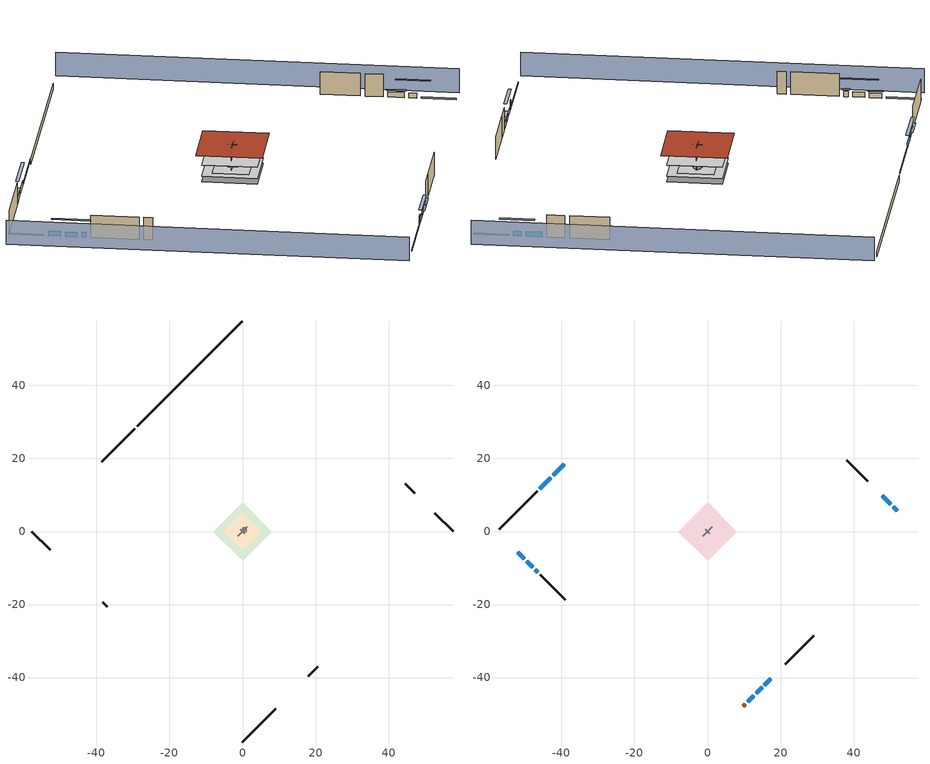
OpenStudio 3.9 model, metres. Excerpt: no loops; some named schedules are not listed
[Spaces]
garage 1
 floor foundation (Slab1 construction): -5.17,0 0,5.17 5.17,0 0,-5.17 z0
 wall outside (Wall1 construction): 47.16,10.49 44.57,13.08 z0.3:5.18
 wall outside (Wall2 construction): 18.03,-39.62 20.62,-37.04 z0.3:5.18
 wall outside (Wall9 construction): -38.31,-19.34 -37.02,-20.63 z0.3:5.18
 wall to conditioned space 1 (Wall5 construction Reversed): 1.29,1.29 -1.29,-1.29 z0.3:5.18
 wall to conditioned space 1 (Wall6 construction Reversed): -0.65,0.65 0.65,-0.65 z0.3:5.18
crawlspace - unvented 1
 floor foundation (Slab2 construction): -7.97,0 0,7.97 7.97,0 0,-7.97 z-0.91
 wall outside (RimJoist1 construction): -29.49,28.16 -38.57,19.08 z0.3:0.61
 wall outside (RimJoist2 construction): 57.65,0 52.61,5.04 z0.3:0.61
 wall outside (RimJoist3 construction): 0,-57.65 9.07,-48.58 z0.3:0.61
 wall outside (RimJoist4 construction): -57.65,0 -52.61,-5.04 z0.3:0.61
 wall foundation (FoundationWall1 construction): 0,57.65 -28.84,28.81 z-0.91:0.3
central ac and furnace airloop ret air space
 floor adiabatic (AdiabaticConst): 0,0 0,1 1,1 1,0 z0
 wall adiabatic (AdiabaticConst): 0,1 0,0 1,0 1,1 0,1 z0:1
 ceiling adiabatic (AdiabaticConst): 1,0 1,1 0,1 0,0 z1
conditioned space 1
 floor to crawlspace - unvented 1 (Floor1 construction): -7.97,0 0,7.97 7.97,0 0,-7.97 z0.3
 floor to garage 1 (Floor2 construction): -5.17,0 0,5.17 5.17,0 0,-5.17 z0.3
 floor adiabatic (AdiabaticFloorConstruction): -7.97,0 0,7.97 7.97,0 0,-7.97 z2.74
 wall outside (Wall3 construction): -46.64,11.01 -57,0.66 z0.3:5.18
 wall outside (Wall4 construction): 43.91,13.74 38.16,19.49 z0.3:5.18
 wall outside (Wall7 construction): 21.27,-36.38 29.08,-28.57 z0.3:5.18
 wall outside (Wall8 construction): -45.86,-11.79 -38.97,-18.68 z0.3:5.18
 wall outside (AdiabaticWallConstruction): -39.22,18.43 -42.28,15.37 / -42.93,14.72 -45.99,11.67 / 50.18,7.47 47.81,9.84 / 15.59,-42.06 17.37,-40.28 z0.3:1.43; 51.95,5.7 50.84,6.82 z0.3:1.34; 11.03,-46.62 12.71,-44.94 z0.3:1.37; 13.37,-44.29 14.93,-42.72 z0.3:1.31; -49.55,-8.1 -47.81,-9.84 / -51.95,-5.7 -50.21,-7.44 z0.3:1.4; -47.15,-10.5 -46.52,-11.13 z0.3:1.49
 wall outside (AdiabaticWallConstruction 1): 9.73,-47.92 10.38,-47.27 z0.3:2.34
 window (WindowConstruction): -39.22,18.43 -42.28,15.38 z0.3:1.43
 window (WindowConstruction 1): -42.93,14.72 -45.99,11.67 z0.3:1.43
 window (WindowConstruction 2): 51.95,5.7 50.84,6.82 z0.3:1.34
 window (WindowConstruction 3): 50.18,7.47 47.81,9.84 z0.3:1.43
 window (WindowConstruction 4): 11.03,-46.62 12.71,-44.94 z0.3:1.37
 window (WindowConstruction 5): 13.37,-44.29 14.93,-42.72 z0.3:1.31
 window (WindowConstruction 6): 15.59,-42.06 17.37,-40.28 z0.3:1.43
 window (WindowConstruction 7): -49.55,-8.1 -47.81,-9.84 z0.3:1.4
 window (WindowConstruction 8): -47.15,-10.5 -46.52,-11.13 z0.3:1.49
 window (WindowConstruction 9): -51.95,-5.7 -50.21,-7.44 z0.3:1.4
 door (Door): 9.73,-47.92 10.38,-47.28 z0.3:2.34
 ceiling adiabatic (AdiabaticFloorConstruction): 0,-7.97 7.97,0 0,7.97 -7.97,0 z2.74
 roof outside (Roof1 construction): 0,9.5 -9.5,0 0,-9.5 9.5,0 z5.18
shading: -60.89,-3.23 -3.23,-60.89 / 60.89,3.23 3.23,60.89 z0:5.18; -44.22,13.44 -37.29,20.37 -37.72,20.8 -44.65,13.87 z4.18; -46.2,11.45 -42.72,14.93 -43.15,15.36 -46.63,11.88 z1.74; 48.9,8.76 53.89,3.76 54.32,4.19 49.33,9.19 z4.08; 47.6,10.05 50.39,7.26 50.83,7.69 48.03,10.48 z1.74; 14.65,-43 9.09,-48.56 9.53,-48.99 15.08,-43.43 z4.11; 15.15,-42.5 13.15,-44.5 13.58,-44.93 15.58,-42.93 z1.62; 17.59,-40.06 15.37,-42.28 15.81,-42.71 18.02,-40.5 z1.74; -45.87,-11.78 -51.49,-6.16 -51.92,-6.59 -46.3,-12.21 z4.15; -46.3,-11.35 -47.37,-10.28 -47.8,-10.71 -46.73,-11.78 z1.8; -49.99,-7.66 -52.17,-5.48 -52.6,-5.92 -50.43,-8.09 z1.71
[Site]
Portland Intl Arpt_OR: Latitude {deg}=45.59; Longitude {deg}=-122.6; Time Zone {hr}=-8; Elevation {m}=33; Terrain=Suburbs; Keep Site Location Information=Yes
[Site:GroundTemperature:Shallow]
10.2558, 8.96328, 8.85977, 9.47314, 11.9355, 14.3863, 16.5111, 17.8571, 17.9714, 16.8767, 14.8061, 12.4304
[Site:WaterMainsTemperature]
Calculation Method=Schedule; Temperature Schedule=mains temperature schedule
[Building]
Building 1
[Material] Roughness=Rough
Name | Thickness {m} | Conductivity {W/m-K} | Density {kg/m3} | Specific Heat {J/kg-K} | Thermal Absorptance | Solar Absorptance | Visible Absorptance
asphalt or fiberglass shingles | 0.00635 | 0.162714 | 1121.4 | 1465.45 | 0.9 | 0.85 | 0.85
roof rigid ins; wall rigid ins | 0.051816 | 0.029427 | 32.04 | 1214.23 | 0.9 | 0.7 | 0.7
osb sheathing 0.75 in. | 0.01905 | 0.115458 | 512.64 | 1214.23 | 0.9 | 0.7 | 0.7
roof stud and cavity | 0.2032 | 0.133729 | 78.34581 | 1123.46 | 0.9 | 0.7 | 0.7
gypsum board | 0.0127 | 0.160291 | 801 | 837.4 | 0.9 | 0.6 | 0.6
vinyl siding | 0.009525 | 0.089435 | 177.822 | 1046.75 | 0.9 | 0.5 | 0.5
osb sheathing 0.5 in. | 0.0127 | 0.115458 | 512.64 | 1214.23 | 0.9 | 0.7 | 0.7
wall stud and cavity | 0.1397 | 0.419005 | 139.0536 | 1170.24 | 0.9 | 0.6 | 0.6
wall stud and cavity 1 | 0.1397 | 0.230397 | 139.0536 | 1170.24 | 0.9 | 0.7 | 0.7
wall rigid ins 1; wall rigid ins 2 | 0.051816 | 0.029427 | 32.04 | 1214.23
wall stud and cavity 2 | 0.1397 | 0.222524 | 139.0536 | 1170.24 | 0.9 | 0.7 | 0.7
rim joist stud and cavity | 0.0508 | 0.178289 | 50.32683 | 1063.81 | 0.9 | 0.6 | 0.6
floor stud and cavity | 0.1397 | 0.923637 | 92.3553 | 1139.71 | 0.9 | 0.7 | 0.7
floor covering | 0.0127 | 0.0433444 | 54.468 | 1339.84 | 0.9 | 0.6 | 0.6
concrete 4.0 in. | 0.1016 | 1.803125 | 2242.8 | 837.4 | 0.9 | 0.7 | 0.7
concrete 8.0 in. | 0.2032 | 1.803125 | 2242.8 | 837.4 | 0.9 | 0.7 | 0.7
soil 0.5 in. | 0.0127 | 1.3848 | 1842.3 | 418.7 | 0.9 | 0.7 | 0.7
wood siding; wood siding 1 | 0.0254 | 0.102417 | 544.68 | 1172.36
wall rigid ins 3; floor rigid ins | 0.512978 | 0.029427 | 32.04 | 1214.23 | 0.9 | 0.7 | 0.7
wall stud and cavity 3 | 0.0889 | 0.380278 | 52.3479 | 1209.89 | 0.9 | 0.7 | 0.7
door material | 0.04445 | 0.0612267 | 512.64 | 1214.23 | 0.9 | 0.7 | 0.7
floor stud and cavity 1 | 0.1397 | 1.75129 | 37.0049 | 1207.88 | 0.9 | 0.7 | 0.7
wall stud and cavity 4 | 0.0889 | 0.391764 | 83.0341 | 1211.67 | 0.9 | 0.7 | 0.7
furniture material conditioned space 1; furniture material garage 1 | 0.1524 | 0.115458 | 640.8 | 1214.23 | 0.9 | 0.6 | 0.6
[Construction]
Roof1 construction: asphalt or fiberglass shingles, roof rigid ins, osb sheathing 0.75 in., roof stud and cavity, gypsum board
Wall1 construction; Wall2 construction; Wall9 construction: vinyl siding, osb sheathing 0.5 in., wall stud and cavity
Wall3 construction; Wall4 construction: vinyl siding, wall rigid ins, osb sheathing 0.5 in., wall stud and cavity 1, gypsum board
Wall5 construction Reversed: gypsum board, wall stud and cavity 2, osb sheathing 0.5 in., wall rigid ins 1
Wall6 construction Reversed: gypsum board, wall stud and cavity 2, osb sheathing 0.5 in., wall rigid ins 2
Wall7 construction; Wall8 construction: vinyl siding, wall rigid ins 2, osb sheathing 0.5 in., wall stud and cavity 1, gypsum board
RimJoist1 construction; RimJoist2 construction; RimJoist3 construction; RimJoist4 construction: vinyl siding, rim joist stud and cavity
Floor1 construction; Floor2 construction: floor stud and cavity, osb sheathing 0.75 in., floor covering
Slab1 construction: concrete 4.0 in.
FoundationWall1 construction: concrete 8.0 in.
Slab2 construction: soil 0.5 in.
WindowConstruction; WindowConstruction 1; WindowConstruction 2; WindowConstruction 3; WindowConstruction 4; WindowConstruction 5; WindowConstruction 6; WindowConstruction 7; WindowConstruction 8; WindowConstruction 9: WindowMaterial
AdiabaticWallConstruction: wood siding, wall rigid ins 3, wall stud and cavity 3, gypsum board
Door: door material
AdiabaticWallConstruction 1: wood siding 1, wall rigid ins 3, wall stud and cavity 3, gypsum board
AdiabaticFloorConstruction: floor stud and cavity 1, floor rigid ins, osb sheathing 0.75 in., floor covering
PartitionWallConstruction: gypsum board, wall stud and cavity 4, gypsum board
furniture construction conditioned space 1: furniture material conditioned space 1
furniture construction garage 1: furniture material garage 1
AdiabaticConst: Adiabatic
[WindowMaterial:SimpleGlazingSystem]
WindowMaterial: U-Factor {W/m2-K}=2.15764; Solar Heat Gain Coefficient=0.44
[Material:NoMass]
Adiabatic: Roughness=Rough; Thermal Resistance {m2-K/W}=176.1
[ThermalZone] Multiplier=1; Use Ideal Air Loads=No
Name | Volume {m3} | Thermostat
conditioned space | 749.83 | conditioned space temperature setpoint
garage | 130.484
crawlspace - unvented | 154.837
central ac and furnace airloop ret air zone | 1
[Sizing:Zone] Zone Cooling Design Supply Air Temperature Input Method=SupplyAirTemperature; Zone Cooling Design Supply Air Temperature {C}=14; Zone Cooling Design Supply Air Temperature Difference {deltaC}=11.11; Zone Heating Design Supply Air Temperature Input Method=SupplyAirTemperature; Zone Heating Design Supply Air Temperature {C}=40; Zone Heating Design Supply Air Temperature Difference {deltaC}=11.11; Zone Cooling Design Supply Air Humidity Ratio {kg-H2O/kg-air}=0.0085; Zone Heating Design Supply Air Humidity Ratio {kg-H2O/kg-air}=0.008; Cooling Design Air Flow Method=DesignDay; Heating Design Air Flow Method=DesignDay; Account for Dedicated Outdoor Air System=No; Dedicated Outdoor Air System Control Strategy=NeutralSupplyAir; Dedicated Outdoor Air Low Setpoint Temperature for Design {C}=autosize; Dedicated Outdoor Air High Setpoint Temperature for Design {C}=autosize; Zone Load Sizing Method=Sensible Load Only No Latent Load; Zone Latent Cooling Design Supply Air Humidity Ratio Input Method=HumidityRatioDifference; Zone Cooling Design Supply Air Humidity Ratio Difference {kgWater/kgDryAir}=0.005; Zone Latent Heating Design Supply Air Humidity Ratio Input Method=HumidityRatioDifference; Zone Humidification Design Supply Air Humidity Ratio Difference {kgWater/kgDryAir}=0.005; Sizing Option=Coincident
garage; crawlspace - unvented; central ac and furnace airloop ret air zone
[Space]
Name | Thermal Zone | Volume {m3}
conditioned space 1 | conditioned space | 749.83
garage 1 | garage | 130.484
crawlspace - unvented 1 | crawlspace - unvented | 154.837
central ac and furnace airloop ret air space | central ac and furnace airloop ret air zone
[ThermostatSetpoint:DualSetpoint]
conditioned space temperature setpoint: Heating Setpoint Temperature Schedule=heating setpoint; Cooling Setpoint Temperature Schedule=cooling setpoint; Temperature Difference Between Cutout And Setpoint {deltaC}=0
[Foundation:Kiva] Wall Depth Below Slab {m}=0.2032
Name | Initial Indoor Air Temperature {C} | Wall Height Above Grade {m}
Foundation Kiva 1 | 13.4258 | 0.1016
Foundation Kiva 2 | 8.30085 | 0.3048
[Foundation:Kiva:Settings]
Soil Conductivity {W/m-K}=1.3848; Soil Density {kg/m3}=1842.3; Soil Specific Heat {J/kg-K}=418.7; Ground Solar Absorptivity=0.9; Ground Thermal Absorptivity=0.9; Ground Surface Roughness {m}=0.03; Far-Field Width {m}=40; Deep-Ground Boundary Condition=ZeroFlux; Deep-Ground Depth {m}=40; Minimum Cell Dimension {m}=0.2; Maximum Cell Growth Coefficient=3; Simulation Timestep=Timestep
[SurfaceProperty:ExposedFoundationPerimeter] Exposed Perimeter Calculation Method=TotalExposedPerimeter
Name | Total Exposed Perimeter {m}
Slab1 | 18.288
Slab2 | 40.78224
[SurfaceProperty:IncidentSolarMultiplier] Incident Solar Multiplier=1; Incident Solar Multiplier Schedule=trans schedule winter=0.85 summer=0.7
Window1; Window2; Window3; Window4; Window5; Window6; Window7; Window8; Window9; Window10
[InternalMass:Definition] Design Level Calculation Method=SurfaceArea
Name | Construction | Surface Area {m2}
partition wall mass | PartitionWallConstruction | 307.509
furniture mass conditioned space 1 | furniture construction conditioned space 1 | 123.004
furniture mass garage 1 | furniture construction garage 1 | 5.35122
[InternalMass] Multiplier=1
Name | Internal Mass Definition | Space or SpaceType
partition wall mass | partition wall mass | conditioned space 1
furniture mass conditioned space 1 | furniture mass conditioned space 1 | conditioned space 1
furniture mass garage 1 | furniture mass garage 1 | garage 1
[Fan:SystemModel]
central ac and furnace supply fan: Availability Schedule=Always On Discrete; Design Maximum Air Flow Rate {m3/s}=0.480442; Speed Control Method=Discrete; Electric Power Minimum Flow Rate Fraction=0.2; Design Pressure Rise {Pa}=500; Motor Efficiency=1; Motor In Air Stream Fraction=1; Design Electric Power Consumption {W}=autosize; Design Power Sizing Method=PowerPerFlow; Electric Power Per Unit Flow Rate {W/(m3/s)}=794.58; Electric Power Per Unit Flow Rate Per Unit Pressure {W-s/m3-Pa}=1.66667; Fan Total Efficiency=0.7; Motor Loss Radiative Fraction=0; Speed Flow Fraction 1=0.86051; Speed Electric Power Fraction 1=0.63719; Speed Flow Fraction 2=1; Speed Electric Power Fraction 2=1
[EnergyManagementSystem:Sensor]
Name | Output Variable or Output Meter Index Key | Output Variable or Output Meter
central_ac_and_furnace_supply_fan_s; central_ac_and_furnace_supply_fan_s_1 | central ac and furnace supply fan | Fan Electricity Energy
water_heater_amb_temp; fridge_tin_s_1 | garage | Zone Mean Air Temperature
water_heater_amb_rh | garage | Zone Air Relative Humidity
water_heater_T_set | water heater setpoint | Schedule Value
out_pb_s |  | Site Outdoor Air Barometric Pressure
out_wt_s |  | Site Outdoor Air Humidity Ratio
site_vw_s |  | Site Wind Speed
hvac_availability_schedule_s | hvac availability schedule | Schedule Value
cool_season | cooling season schedule | Schedule Value
central_ac_and_furnace_airloop_Fan_RTF_s | central ac and furnace supply fan | Fan Runtime Fraction Speed 1
central_ac_and_furnace_airloop_Fan_RTF_s_1 | central ac and furnace supply fan | Fan Runtime Fraction Speed 2
central_ac_and_furnace_airloop_AH_MFR_s | Node 8 | System Node Mass Flow Rate
central_ac_and_furnace_airloop_AH_VFR_s | Node 8 | System Node Current Density Volume Flow Rate
central_ac_and_furnace_airloop_AH_Tout_s | Node 8 | System Node Temperature
central_ac_and_furnace_airloop_AH_Wout_s | Node 8 | System Node Humidity Ratio
central_ac_and_furnace_airloop_RA_T_s | Node 11 | System Node Temperature
central_ac_and_furnace_airloop_Ra_W_s | Node 11 | System Node Humidity Ratio
central_ac_and_furnace_airloop_0_DZ_T_s | crawlspace - unvented | Zone Air Temperature
central_ac_and_furnace_airloop_0_DZ_W_s | crawlspace - unvented | Zone Mean Air Humidity Ratio
natural_vent_s | natural vent schedule | Schedule Value
htg_sp_s | heating setpoint | Schedule Value
clg_sp_s | cooling setpoint | Schedule Value
mech_vent_range_fan_0_sch_s | mech vent range fan 0 schedule | Schedule Value
mech_vent_bath_fan_0_sch_s | mech vent bath fan 0 schedule | Schedule Value
clothes_dryer_exhaust_0_sch_s | clothes_dryer | Schedule Value
htg_load_cond |  | Heating:EnergyTransfer:Zone:CONDITIONED SPACE
clg_load_cond |  | Cooling:EnergyTransfer:Zone:CONDITIONED SPACE
htg_load_duct |  | Heating:EnergyTransfer:Zone:CENTRAL AC AND FURNACE AIRLOOP RET AIR ZONE
clg_load_duct |  | Cooling:EnergyTransfer:Zone:CENTRAL AC AND FURNACE AIRLOOP RET AIR ZONE
s_conv | Floor1 | Surface Inside Face Convection Heat Gain Energy
s_ig | Floor1 | Surface Inside Face Internal Gains Radiation Heat Gain Energy
s_sol | Floor1 | Surface Inside Face Solar Radiation Heat Gain Energy
s_lgt | Floor1 | Surface Inside Face Lights Radiation Heat Gain Energy
s_surf | Floor1 | Surface Inside Face Net Surface Thermal Radiation Heat Gain Energy
s_conv_1 | Floor2 | Surface Inside Face Convection Heat Gain Energy
s_ig_1 | Floor2 | Surface Inside Face Internal Gains Radiation Heat Gain Energy
s_sol_1 | Floor2 | Surface Inside Face Solar Radiation Heat Gain Energy
s_lgt_1 | Floor2 | Surface Inside Face Lights Radiation Heat Gain Energy
s_surf_1 | Floor2 | Surface Inside Face Net Surface Thermal Radiation Heat Gain Energy
s_conv_2 | inferred conditioned ceiling | Surface Inside Face Convection Heat Gain Energy
s_ig_2 | inferred conditioned ceiling | Surface Inside Face Internal Gains Radiation Heat Gain Energy
s_sol_2 | inferred conditioned ceiling | Surface Inside Face Solar Radiation Heat Gain Energy
s_lgt_2 | inferred conditioned ceiling | Surface Inside Face Lights Radiation Heat Gain Energy
s_surf_2 | inferred conditioned ceiling | Surface Inside Face Net Surface Thermal Radiation Heat Gain Energy
s_conv_3 | inferred conditioned floor | Surface Inside Face Convection Heat Gain Energy
s_ig_3 | inferred conditioned floor | Surface Inside Face Internal Gains Radiation Heat Gain Energy
s_sol_3 | inferred conditioned floor | Surface Inside Face Solar Radiation Heat Gain Energy
s_lgt_3 | inferred conditioned floor | Surface Inside Face Lights Radiation Heat Gain Energy
s_surf_3 | inferred conditioned floor | Surface Inside Face Net Surface Thermal Radiation Heat Gain Energy
[ElectricEquipment:Definition] Design Level Calculation Method=EquipmentLevel
Name | Design Level {W} | Fraction Latent | Fraction Radiant | Fraction Lost
ceiling fan | 18.1684 | 0 | 0.558 | 0
clothes washer | 318.075 | 0.03 | 0.162 | 0.7
clothes dryer | 6104.61 | 0.015 | 0.081 | 0.85
dishwasher | 465.043 | 0.3 | 0.18 | 0.4
fridge | 43.7215 | 0 | 0.6 | 0
fridge 2 | 90.9498 | 0 | 0.6 | 0
cooking range | 69.6214 | 0.16 | 0.384 | 0.2
misc tv | 632.194 | 0 | 0.6 | 0
misc plug loads | 540.067 | 0.021 | 0.558 | 0.049
whole house fan; mech vent house fan | 0 | 0 | 0 | 1
mech vent house fan cfis | 0 | 0 | 0 | 0
mech vent range fan 0 | 30 | 0 | 0 | 1
mech vent bath fan 0 | 45 | 0 | 0 | 1
[ElectricEquipment]
Name | Electric Equipment Definition | Space or SpaceType | Schedule
ceiling fan | ceiling fan | conditioned space 1 | ceiling_fan
clothes washer | clothes washer | conditioned space 1 | clothes_washer
clothes dryer | clothes dryer | conditioned space 1 | clothes_dryer
dishwasher | dishwasher | conditioned space 1 | dishwasher
fridge | fridge | conditioned space 1 | fridge schedule
fridge 1 | fridge 2 | garage 1 | fridge schedule 1
cooking range | cooking range | conditioned space 1 | cooking_range
misc tv | misc tv | conditioned space 1 | plug_loads_tv
misc plug loads | misc plug loads | conditioned space 1 | plug_loads_other
whole house fan | whole house fan | conditioned space 1 | Always On Discrete
mech vent house fan | mech vent house fan | conditioned space 1 | mech vent house fan schedule
mech vent house fan cfis | mech vent house fan cfis | conditioned space 1 | mech vent house fan cfis schedule
mech vent range fan 0 | mech vent range fan 0 | conditioned space 1 | mech vent range fan 0 schedule
mech vent bath fan 0 | mech vent bath fan 0 | conditioned space 1 | mech vent bath fan 0 schedule
[OtherEquipment:Definition] Design Level Calculation Method=EquipmentLevel
Name | Design Level {W} | Fraction Latent | Fraction Radiant | Fraction Lost
water heater sens; central ac and furnace airloop_0 SupSensLkToCond; central ac and furnace airloop_0 SupCondToLv; central ac and furnace airloop_0 RetCondToRP; central ac and furnace airloop_0 RetSensLkToRP; central ac and furnace airloop_0 SupCondToDZ; central ac and furnace airloop_0 RetCondToDZ; central ac and furnace airloop_0 SupSensLkToDZ; mech vent house fan sensible load | 0 | 0 | 0 | 0
water heater lat; central ac and furnace airloop_0 SupLatLkToCond; central ac and furnace airloop_0 RetLatLkToRP; central ac and furnace airloop_0 SupLatLkToDZ; mech vent house fan latent load | 0 | 1 | 0 | 0
water heater energy adjustment1 | 0.01 | 0 | 0 | 1
clothes dryer 2 | 0 | 0.015 | 0.081 | 0.85
cooking range 2 | 2040.4 | 0.16 | 0.384 | 0.2
general water use sensible | -98.09 | 0 | 0.6 | 0
general water use latent | 99.529 | 1 | 0 | 0
[OtherEquipment]
Name | Other Equipment Definition | Space or SpaceType | Schedule | Fuel Type
water heater sens | water heater sens | garage 1 | Always On Discrete
water heater lat | water heater lat | garage 1 | Always On Discrete
water heater energy adjustment1 | water heater energy adjustment1 | garage 1 | Always On Discrete | Electricity
clothes dryer 1 | clothes dryer 2 | conditioned space 1 | clothes_dryer | Electricity
cooking range 1 | cooking range 2 | conditioned space 1 | cooking_range | NaturalGas
general water use sensible | general water use sensible | conditioned space 1 | general water use schedule
general water use latent | general water use latent | conditioned space 1 | general water use schedule
central ac and furnace airloop_0 SupSensLkToCond | central ac and furnace airloop_0 SupSensLkToCond | conditioned space 1 | Always On Discrete
central ac and furnace airloop_0 SupLatLkToCond | central ac and furnace airloop_0 SupLatLkToCond | conditioned space 1 | Always On Discrete
central ac and furnace airloop_0 SupCondToLv | central ac and furnace airloop_0 SupCondToLv | conditioned space 1 | Always On Discrete
central ac and furnace airloop_0 RetCondToRP | central ac and furnace airloop_0 RetCondToRP | central ac and furnace airloop ret air space | Always On Discrete
central ac and furnace airloop_0 RetSensLkToRP | central ac and furnace airloop_0 RetSensLkToRP | central ac and furnace airloop ret air space | Always On Discrete
central ac and furnace airloop_0 RetLatLkToRP | central ac and furnace airloop_0 RetLatLkToRP | central ac and furnace airloop ret air space | Always On Discrete
central ac and furnace airloop_0 SupCondToDZ | central ac and furnace airloop_0 SupCondToDZ | crawlspace - unvented 1 | Always On Discrete
central ac and furnace airloop_0 RetCondToDZ | central ac and furnace airloop_0 RetCondToDZ | crawlspace - unvented 1 | Always On Discrete
central ac and furnace airloop_0 SupSensLkToDZ | central ac and furnace airloop_0 SupSensLkToDZ | crawlspace - unvented 1 | Always On Discrete
central ac and furnace airloop_0 SupLatLkToDZ | central ac and furnace airloop_0 SupLatLkToDZ | crawlspace - unvented 1 | Always On Discrete
mech vent house fan sensible load | mech vent house fan sensible load | conditioned space 1 | Always On Discrete
mech vent house fan latent load | mech vent house fan latent load | conditioned space 1 | Always On Discrete
[WaterUse:Equipment:Definition]
Name | Peak Flow Rate {m3/s}
clothes washer | 7.9264e-06
dishwasher | 4.9461e-06
[Lights:Definition] Design Level Calculation Method=LightingLevel; Fraction Radiant=0.6; Fraction Visible=0.2; Return Air Fraction=0
Name | Lighting Level {W}
interior lighting | 400.876
garage lighting | 8.2131
[Lights] Fraction Replaceable=1
Name | Lights Definition | Space or SpaceType | Schedule
interior lighting | interior lighting | conditioned space 1 | lighting_interior
garage lighting | garage lighting | garage 1 | lighting_garage
[Exterior:Lights:Definition]
exterior lighting: Design Level {W}=10.1836
[Exterior:Lights]
exterior lighting: Exterior Lights Definition=exterior lighting; Schedule=exterior lighting schedule
[People:Definition]
occupants: Number of People Calculation Method=People; Number of People {people}=5; Fraction Radiant=0.314171; Sensible Heat Fraction=0.56303; Carbon Dioxide Generation Rate {m3/s-W}=0; Enable ASHRAE 55 Comfort Warnings=No; Mean Radiant Temperature Calculation Type=EnclosureAveraged
[People]
occupants: People Definition=occupants; Space or SpaceType=conditioned space 1; Number of People Schedule=occupants; Activity Level Schedule=occupants activity schedule; Multiplier=1
[ZoneMixing] Schedule=Always On Continuous; Design Flow Rate Calculation Method=Flow/Zone; Design Flow Rate {m3/s}=0
Name | Zone or Space | Source Zone or Space
central ac and furnace airloop_0 ZoneMixDZToCond mix | conditioned space | crawlspace - unvented
central ac and furnace airloop_0 ZoneMixCondToDZ mix | crawlspace - unvented | conditioned space
[SpaceInfiltration:DesignFlowRate] Schedule=Always On Discrete
Name | Space or SpaceType | Design Flow Rate Calculation Method | Design Flow Rate {m3/s} | Air Changes per Hour {1/hr} | Constant Term Coefficient | Temperature Term Coefficient | Velocity Term Coefficient | Velocity Squared Term Coefficient
natural vent flow; whole house fan flow; infil flow | conditioned space 1 | Flow/Space | 0
infil crawlspace - unvented 1 | crawlspace - unvented 1 | AirChanges/Hour |  | 0.1 | 1 | 0 | 0 | 0
crawlspace_unvented 1 duct leakage imbalance infil flow | crawlspace - unvented 1 | Flow/Space | 0
[SpaceInfiltration:EffectiveLeakageArea]
infil garage 1: Space or SpaceType=garage 1; Schedule=Always On Discrete; Effective Air Leakage Area {cm2}=271.837; Stack Coefficient=0.000129147; Wind Coefficient=4.64657e-05
